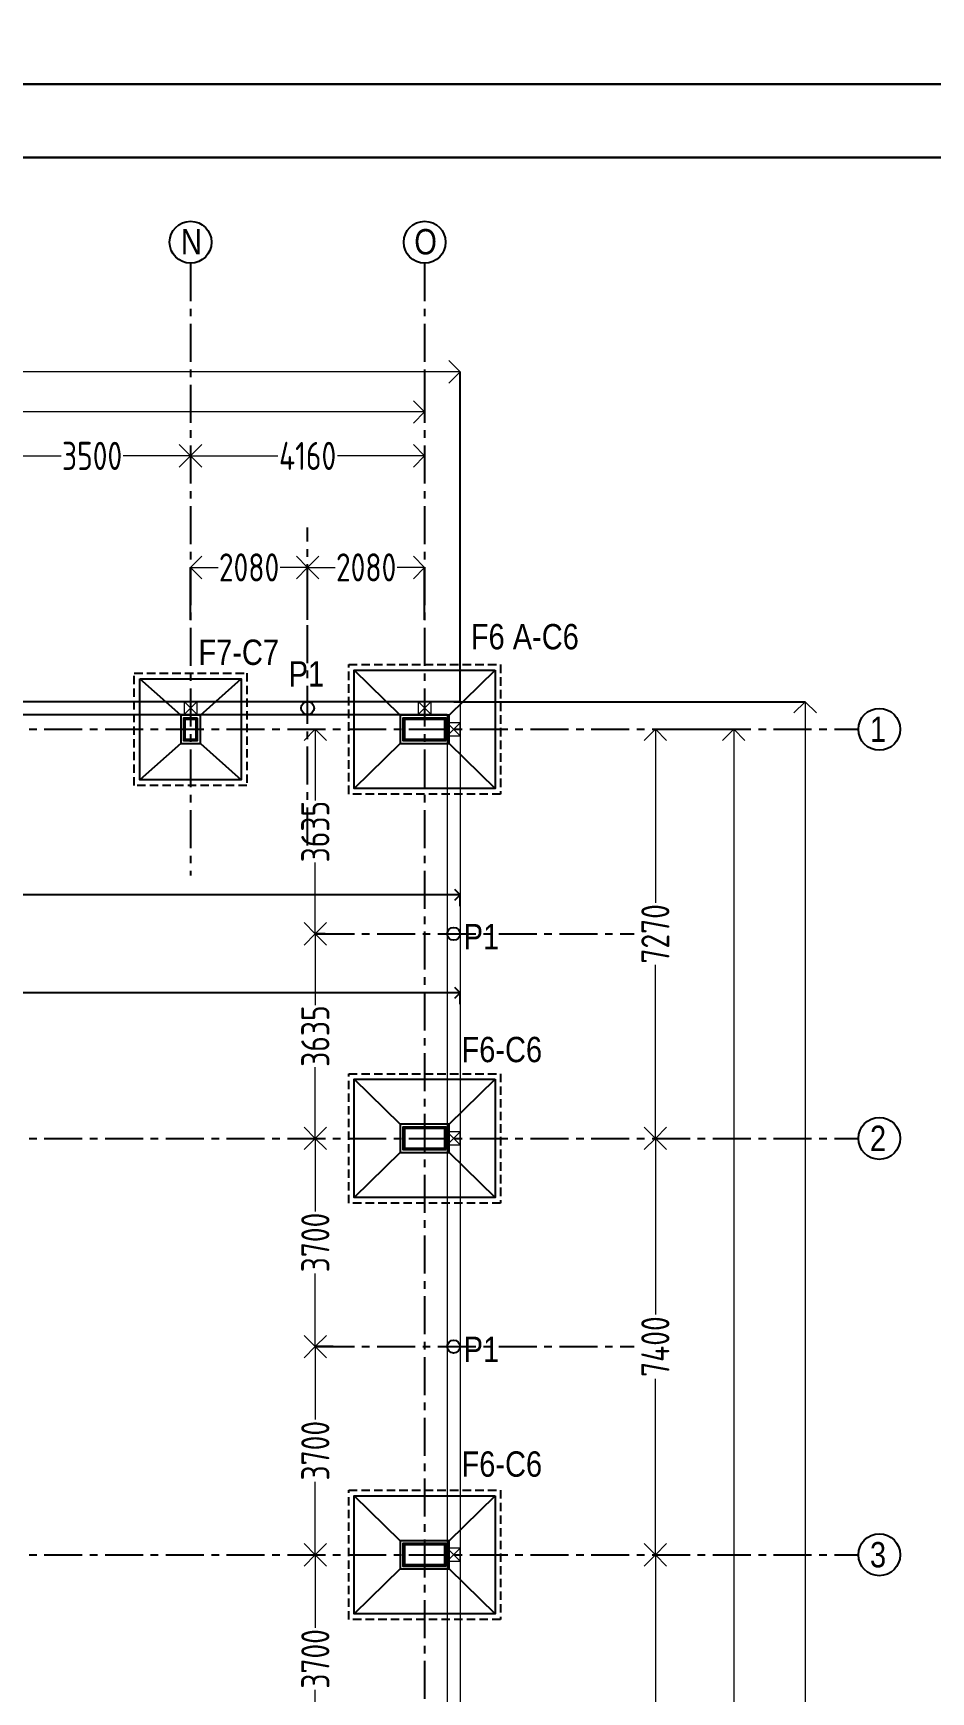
# Model space of a CAD drawing. Header units: inches. Extents: x -605 to 2991212, y -2872845 to 0.
# Drawn here: x 2334389 to 2350339, y -2048382 to -2018906 of the extents above; entities that cross this region are included whole.
import ezdxf
from ezdxf import colors
from ezdxf.entities.mleader import LeaderData, LeaderLine
from ezdxf.math import Vec2, Vec3

# ---------------------------------------------------------------- set-up
doc = ezdxf.new("R2010")
doc.units = ezdxf.units.IN
doc.header["$LTSCALE"] = 600
doc.header["$MEASUREMENT"] = 0
doc.linetypes.add('CENTER', pattern=[2, 1.25, -0.25, 0.25, -0.25])
doc.linetypes.add('DASHED2', pattern=[0.375, 0.25, -0.125])
for name, color, linetype, lineweight in [('PV_MASONRY', 10, 'Continuous', 0), ('PV_TEXT_ROMANS', 7, 'Continuous', 0), ('rDIMension', 1, 'Continuous', 18), ('rRCC 2', 40, 'Continuous', 15), ('rSHEET', 2, 'Continuous', 30)]:
    doc.layers.add(name, color=color, linetype=linetype, lineweight=lineweight)
doc.layers.add('see level', color=2, linetype='Continuous')
doc.layers.add('SnT-CENTER2', color=8, linetype='CENTER')
doc.styles.add('DIM', font='geniso.shx', dxfattribs={"width": 0.85})
doc.styles.add('J.P', font='ARIALN.TTF')
doc.styles.add('TEXT3', font='geniso.shx')
doc.dimstyles.new('ST-100', dxfattribs={"dimscale": 100, "dimtxt": 2.5, "dimasz": 2, "dimexe": 0.18, "dimexo": 0.0625, "dimgap": 0.2, "dimtad": 0, "dimdec": 0, "dimzin": 0, "dimdsep": 46, "dimtxsty": 'DIM', "dimblk": 'OPEN90', "dimcen": 0.09, "dimclrd": 256, "dimclrt": 7, "dimadec": 0, "dimazin": 0, "dimtfac": 1, "dimtdec": 0, "dimtofl": 0, "dimtmove": 0, "dimatfit": 3, "dimldrblk": 'OPEN90', "dimfxl": 1, "dimtolj": 1, "dimtzin": 0, "dimlwd": -1, "dimarcsym": 0})

# ---------------------------------------------------------------- blocks, each defined once
blk = doc.blocks.new('_Open90')
at = {"color": 0, "linetype": 'ByBlock', "lineweight": -2}
for p, q in [((0, 0), (-1, 0)), ((-0.5, 0.5), (0, 0)), ((0, 0), (-0.5, -0.5))]:
    blk.add_line(p, q, dxfattribs=at)
blk = doc.blocks.new('*D588')
at = {"layer": 'Defpoints', "color": 0, "linetype": 'ByBlock'}
for p in [(2333685, -2026418), (2337185, -2026418), (2337185, -2026418)]:
    blk.add_point(p, dxfattribs=at)
at = {"layer": 'rDIMension', "color": 0, "linetype": 'ByBlock', "lineweight": -2}
for p, q in [((2333685, -2026418), (2333685, -2026418)), ((2337185, -2026418), (2337185, -2026418))]:
    blk.add_line(p, q, dxfattribs=at)
at = {"layer": 'rDIMension'}
for p, q in [((2334085, -2026418), (2334883, -2026418)), ((2336785, -2026418), (2335986, -2026418))]:
    blk.add_line(p, q, dxfattribs=at)
at = {"layer": 'rDIMension', "linetype": 'ByBlock', "xscale": 400, "yscale": 400, "zscale": 400, "rotation": 180}
blk.add_blockref('_Open90', (2333685, -2026418), dxfattribs=at)
at = {"layer": 'rDIMension', "linetype": 'ByBlock', "xscale": 400, "yscale": 400, "zscale": 400}
blk.add_blockref('_Open90', (2337185, -2026418), dxfattribs=at)
at = {"layer": 'rDIMension', "color": 7, "linetype": 'ByBlock', "insert": (2335435, -2026418), "char_height": 500, "attachment_point": 5, "style": 'DIM'}
blk.add_mtext('\\A1;3500', dxfattribs=at)
blk = doc.blocks.new('*D589')
at = {"layer": 'Defpoints', "color": 0, "linetype": 'ByBlock'}
for p in [(2337185, -2026418), (2341345, -2026418), (2341345, -2026418)]:
    blk.add_point(p, dxfattribs=at)
at = {"layer": 'rDIMension', "color": 0, "linetype": 'ByBlock', "lineweight": -2}
for p, q in [((2337185, -2026418), (2337185, -2026418)), ((2341345, -2026418), (2341345, -2026418))]:
    blk.add_line(p, q, dxfattribs=at)
at = {"layer": 'rDIMension'}
for p, q in [((2337585, -2026418), (2338735, -2026418)), ((2340945, -2026418), (2339795, -2026418))]:
    blk.add_line(p, q, dxfattribs=at)
at = {"layer": 'rDIMension', "linetype": 'ByBlock', "xscale": 400, "yscale": 400, "zscale": 400, "rotation": 180}
blk.add_blockref('_Open90', (2337185, -2026418), dxfattribs=at)
at = {"layer": 'rDIMension', "linetype": 'ByBlock', "xscale": 400, "yscale": 400, "zscale": 400}
blk.add_blockref('_Open90', (2341345, -2026418), dxfattribs=at)
at = {"layer": 'rDIMension', "color": 7, "linetype": 'ByBlock', "insert": (2339265, -2026418), "char_height": 500, "attachment_point": 5, "style": 'DIM'}
blk.add_mtext('\\A1;4160', dxfattribs=at)
blk = doc.blocks.new('*D590')
at = {"layer": 'Defpoints', "color": 0, "linetype": 'ByBlock'}
for p in [(2345444, -2031277), (2345444, -2038547), (2345444, -2038547)]:
    blk.add_point(p, dxfattribs=at)
at = {"layer": 'rDIMension', "color": 0, "linetype": 'ByBlock', "lineweight": -2}
for p, q in [((2345444, -2031277), (2345444, -2031277)), ((2345444, -2038547), (2345444, -2038547))]:
    blk.add_line(p, q, dxfattribs=at)
at = {"layer": 'rDIMension'}
for p, q in [((2345444, -2031677), (2345444, -2034361)), ((2345444, -2038147), (2345444, -2035463))]:
    blk.add_line(p, q, dxfattribs=at)
at = {"layer": 'rDIMension', "linetype": 'ByBlock', "xscale": 400, "yscale": 400, "zscale": 400}
for p, rotation in [((2345444, -2031277), 90), ((2345444, -2038547), 270)]:
    blk.add_blockref('_Open90', p, dxfattribs=dict(at, rotation=rotation))
at = {"layer": 'rDIMension', "color": 7, "linetype": 'ByBlock', "insert": (2345444, -2034912), "char_height": 500, "attachment_point": 5, "rotation": 90, "style": 'DIM'}
blk.add_mtext('\\A1;7270', dxfattribs=at)
blk = doc.blocks.new('*D591')
at = {"layer": 'Defpoints', "color": 0, "linetype": 'ByBlock'}
for p in [(2345444, -2038547), (2345444, -2045947), (2345444, -2045947)]:
    blk.add_point(p, dxfattribs=at)
at = {"layer": 'rDIMension', "color": 0, "linetype": 'ByBlock', "lineweight": -2}
for p, q in [((2345444, -2038547), (2345444, -2038547)), ((2345444, -2045947), (2345444, -2045947))]:
    blk.add_line(p, q, dxfattribs=at)
at = {"layer": 'rDIMension'}
for p, q in [((2345444, -2038947), (2345444, -2041674)), ((2345444, -2045547), (2345444, -2042820))]:
    blk.add_line(p, q, dxfattribs=at)
at = {"layer": 'rDIMension', "linetype": 'ByBlock', "xscale": 400, "yscale": 400, "zscale": 400}
for p, rotation in [((2345444, -2038547), 90), ((2345444, -2045947), 270)]:
    blk.add_blockref('_Open90', p, dxfattribs=dict(at, rotation=rotation))
at = {"layer": 'rDIMension', "color": 7, "linetype": 'ByBlock', "insert": (2345444, -2042247), "char_height": 500, "attachment_point": 5, "rotation": 90, "style": 'DIM'}
blk.add_mtext('\\A1;7400', dxfattribs=at)
blk = doc.blocks.new('*D592')
at = {"layer": 'Defpoints', "color": 0, "linetype": 'ByBlock'}
for p in [(2345444, -2045947), (2345444, -2053347), (2345444, -2053347)]:
    blk.add_point(p, dxfattribs=at)
at = {"layer": 'rDIMension', "color": 0, "linetype": 'ByBlock', "lineweight": -2}
for p, q in [((2345444, -2045947), (2345444, -2045947)), ((2345444, -2053347), (2345444, -2053347))]:
    blk.add_line(p, q, dxfattribs=at)
at = {"layer": 'rDIMension'}
for p, q in [((2345444, -2046347), (2345444, -2049074)), ((2345444, -2052947), (2345444, -2050220))]:
    blk.add_line(p, q, dxfattribs=at)
at = {"layer": 'rDIMension', "linetype": 'ByBlock', "xscale": 400, "yscale": 400, "zscale": 400}
for p, rotation in [((2345444, -2045947), 90), ((2345444, -2053347), 270)]:
    blk.add_blockref('_Open90', p, dxfattribs=dict(at, rotation=rotation))
at = {"layer": 'rDIMension', "color": 7, "linetype": 'ByBlock', "insert": (2345444, -2049647), "char_height": 500, "attachment_point": 5, "rotation": 90, "style": 'DIM'}
blk.add_mtext('\\A1;7400', dxfattribs=at)
blk = doc.blocks.new('*D628')
at = {"layer": 'Defpoints', "color": 0, "linetype": 'ByBlock'}
for p in [(2339402, -2045947), (2339402, -2045947), (2339922, -2049647)]:
    blk.add_point(p, dxfattribs=at)
at = {"layer": 'rDIMension', "color": 0, "linetype": 'ByBlock', "lineweight": -2}
for p, q in [((2339402, -2045947), (2339402, -2045947)), ((2339922, -2049647), (2339402, -2049647))]:
    blk.add_line(p, q, dxfattribs=at)
at = {"layer": 'rDIMension'}
for p, q in [((2339402, -2046347), (2339402, -2047245)), ((2339402, -2049247), (2339402, -2048348))]:
    blk.add_line(p, q, dxfattribs=at)
at = {"layer": 'rDIMension', "linetype": 'ByBlock', "xscale": 400, "yscale": 400, "zscale": 400}
for p, rotation in [((2339402, -2045947), 90), ((2339402, -2049647), 270)]:
    blk.add_blockref('_Open90', p, dxfattribs=dict(at, rotation=rotation))
at = {"layer": 'rDIMension', "color": 7, "linetype": 'ByBlock', "insert": (2339402, -2047797), "char_height": 500, "attachment_point": 5, "rotation": 90, "style": 'DIM'}
blk.add_mtext('\\A1;3700', dxfattribs=at)
blk = doc.blocks.new('*D629')
at = {"layer": 'Defpoints', "color": 0, "linetype": 'ByBlock'}
for p in [(2339402, -2042247), (2339721, -2042247), (2339402, -2045947)]:
    blk.add_point(p, dxfattribs=at)
at = {"layer": 'rDIMension', "color": 0, "linetype": 'ByBlock', "lineweight": -2}
for p, q in [((2339721, -2042247), (2339402, -2042247)), ((2339402, -2045947), (2339402, -2045947))]:
    blk.add_line(p, q, dxfattribs=at)
at = {"layer": 'rDIMension'}
for p, q in [((2339402, -2042647), (2339402, -2043545)), ((2339402, -2045547), (2339402, -2044648))]:
    blk.add_line(p, q, dxfattribs=at)
at = {"layer": 'rDIMension', "linetype": 'ByBlock', "xscale": 400, "yscale": 400, "zscale": 400}
for p, rotation in [((2339402, -2042247), 90), ((2339402, -2045947), 270)]:
    blk.add_blockref('_Open90', p, dxfattribs=dict(at, rotation=rotation))
at = {"layer": 'rDIMension', "color": 7, "linetype": 'ByBlock', "insert": (2339402, -2044097), "char_height": 500, "attachment_point": 5, "rotation": 90, "style": 'DIM'}
blk.add_mtext('\\A1;3700', dxfattribs=at)
blk = doc.blocks.new('*D630')
at = {"layer": 'Defpoints', "color": 0, "linetype": 'ByBlock'}
for p in [(2339402, -2038547), (2339402, -2038547), (2339721, -2042247)]:
    blk.add_point(p, dxfattribs=at)
at = {"layer": 'rDIMension', "color": 0, "linetype": 'ByBlock', "lineweight": -2}
for p, q in [((2339402, -2038547), (2339402, -2038547)), ((2339721, -2042247), (2339402, -2042247))]:
    blk.add_line(p, q, dxfattribs=at)
at = {"layer": 'rDIMension'}
for p, q in [((2339402, -2038947), (2339402, -2039845)), ((2339402, -2041847), (2339402, -2040948))]:
    blk.add_line(p, q, dxfattribs=at)
at = {"layer": 'rDIMension', "linetype": 'ByBlock', "xscale": 400, "yscale": 400, "zscale": 400}
for p, rotation in [((2339402, -2038547), 90), ((2339402, -2042247), 270)]:
    blk.add_blockref('_Open90', p, dxfattribs=dict(at, rotation=rotation))
at = {"layer": 'rDIMension', "color": 7, "linetype": 'ByBlock', "insert": (2339402, -2040397), "char_height": 500, "attachment_point": 5, "rotation": 90, "style": 'DIM'}
blk.add_mtext('\\A1;3700', dxfattribs=at)
blk = doc.blocks.new('*D631')
at = {"layer": 'Defpoints', "color": 0, "linetype": 'ByBlock'}
for p in [(2339402, -2034912), (2339577, -2034912), (2339402, -2038547)]:
    blk.add_point(p, dxfattribs=at)
at = {"layer": 'rDIMension', "color": 0, "linetype": 'ByBlock', "lineweight": -2}
for p, q in [((2339577, -2034912), (2339402, -2034912)), ((2339402, -2038547), (2339402, -2038547))]:
    blk.add_line(p, q, dxfattribs=at)
at = {"layer": 'rDIMension'}
for p, q in [((2339402, -2035312), (2339402, -2036178)), ((2339402, -2038147), (2339402, -2037281))]:
    blk.add_line(p, q, dxfattribs=at)
at = {"layer": 'rDIMension', "linetype": 'ByBlock', "xscale": 400, "yscale": 400, "zscale": 400}
for p, rotation in [((2339402, -2034912), 90), ((2339402, -2038547), 270)]:
    blk.add_blockref('_Open90', p, dxfattribs=dict(at, rotation=rotation))
at = {"layer": 'rDIMension', "color": 7, "linetype": 'ByBlock', "insert": (2339402, -2036729), "char_height": 500, "attachment_point": 5, "rotation": 90, "style": 'DIM'}
blk.add_mtext('\\A1;3635', dxfattribs=at)
blk = doc.blocks.new('*D632')
at = {"layer": 'Defpoints', "color": 0, "linetype": 'ByBlock'}
for p in [(2339402, -2031277), (2339402, -2031277), (2339577, -2034912)]:
    blk.add_point(p, dxfattribs=at)
at = {"layer": 'rDIMension', "color": 0, "linetype": 'ByBlock', "lineweight": -2}
for p, q in [((2339402, -2031277), (2339402, -2031277)), ((2339577, -2034912), (2339402, -2034912))]:
    blk.add_line(p, q, dxfattribs=at)
at = {"layer": 'rDIMension'}
for p, q in [((2339402, -2031677), (2339402, -2032543)), ((2339402, -2034512), (2339402, -2033646))]:
    blk.add_line(p, q, dxfattribs=at)
at = {"layer": 'rDIMension', "linetype": 'ByBlock', "xscale": 400, "yscale": 400, "zscale": 400}
for p, rotation in [((2339402, -2031277), 90), ((2339402, -2034912), 270)]:
    blk.add_blockref('_Open90', p, dxfattribs=dict(at, rotation=rotation))
at = {"layer": 'rDIMension', "color": 7, "linetype": 'ByBlock', "insert": (2339402, -2033095), "char_height": 500, "attachment_point": 5, "rotation": 90, "style": 'DIM'}
blk.add_mtext('\\A1;3635', dxfattribs=at)
blk = doc.blocks.new('*D633')
at = {"layer": 'Defpoints', "color": 0, "linetype": 'ByBlock'}
for p in [(2341345, -2024929), (2279550, -2025722), (2341345, -2025637)]:
    blk.add_point(p, dxfattribs=at)
at = {"layer": 'rDIMension', "color": 0, "linetype": 'ByBlock', "lineweight": -2}
for p, q in [((2341345, -2024929), (2341345, -2025637)), ((2279550, -2025722), (2279550, -2025637))]:
    blk.add_line(p, q, dxfattribs=at)
at = {"layer": 'rDIMension'}
for p, q in [((2279950, -2025637), (2309343, -2025637)), ((2340945, -2025637), (2311552, -2025637))]:
    blk.add_line(p, q, dxfattribs=at)
at = {"layer": 'rDIMension', "linetype": 'ByBlock', "xscale": 400, "yscale": 400, "zscale": 400, "rotation": 180}
blk.add_blockref('_Open90', (2279550, -2025637), dxfattribs=at)
at = {"layer": 'rDIMension', "linetype": 'ByBlock', "xscale": 400, "yscale": 400, "zscale": 400}
blk.add_blockref('_Open90', (2341345, -2025637), dxfattribs=at)
at = {"layer": 'rDIMension', "color": 7, "linetype": 'ByBlock', "insert": (2310447, -2025637), "char_height": 500, "attachment_point": 5, "style": 'DIM'}
blk.add_mtext('\\A1;61795C/C', dxfattribs=at)
blk = doc.blocks.new('*D634')
at = {"layer": 'Defpoints', "color": 0, "linetype": 'ByBlock'}
for p in [(2341975, -2024923), (2279443, -2030785), (2341975, -2030785)]:
    blk.add_point(p, dxfattribs=at)
at = {"layer": 'rDIMension', "color": 0, "linetype": 'ByBlock', "lineweight": -2}
for p, q in [((2279443, -2030785), (2279443, -2024923)), ((2341975, -2030785), (2341975, -2024923))]:
    blk.add_line(p, q, dxfattribs=at)
at = {"layer": 'rDIMension'}
for p, q in [((2279843, -2024923), (2309520, -2024923)), ((2341575, -2024923), (2311898, -2024923))]:
    blk.add_line(p, q, dxfattribs=at)
at = {"layer": 'rDIMension', "linetype": 'ByBlock', "xscale": 400, "yscale": 400, "zscale": 400, "rotation": 180}
blk.add_blockref('_Open90', (2279443, -2024923), dxfattribs=at)
at = {"layer": 'rDIMension', "linetype": 'ByBlock', "xscale": 400, "yscale": 400, "zscale": 400}
blk.add_blockref('_Open90', (2341975, -2024923), dxfattribs=at)
at = {"layer": 'rDIMension', "color": 7, "linetype": 'ByBlock', "insert": (2310709, -2024923), "char_height": 500, "attachment_point": 5, "style": 'DIM'}
blk.add_mtext('\\A1;62532O/O', dxfattribs=at)
blk = doc.blocks.new('*D656')
at = {"layer": 'Defpoints', "color": 0, "linetype": 'ByBlock'}
for p in [(2339265, -2028400), (2337185, -2029334), (2339265, -2029334)]:
    blk.add_point(p, dxfattribs=at)
at = {"layer": 'rDIMension', "color": 0, "linetype": 'ByBlock', "lineweight": -2}
for p, q in [((2337185, -2029334), (2337185, -2028400)), ((2339265, -2029334), (2339265, -2028400))]:
    blk.add_line(p, q, dxfattribs=at)
at = {"layer": 'rDIMension'}
for p, q in [((2337585, -2028400), (2337673, -2028400)), ((2338865, -2028400), (2338776, -2028400))]:
    blk.add_line(p, q, dxfattribs=at)
at = {"layer": 'rDIMension', "linetype": 'ByBlock', "xscale": 400, "yscale": 400, "zscale": 400, "rotation": 180}
blk.add_blockref('_Open90', (2337185, -2028400), dxfattribs=at)
at = {"layer": 'rDIMension', "linetype": 'ByBlock', "xscale": 400, "yscale": 400, "zscale": 400}
blk.add_blockref('_Open90', (2339265, -2028400), dxfattribs=at)
at = {"layer": 'rDIMension', "color": 7, "linetype": 'ByBlock', "insert": (2338225, -2028400), "char_height": 500, "attachment_point": 5, "style": 'DIM'}
blk.add_mtext('\\A1;2080', dxfattribs=at)
blk = doc.blocks.new('*D657')
at = {"layer": 'Defpoints', "color": 0, "linetype": 'ByBlock'}
for p in [(2341345, -2028400), (2339265, -2029334), (2341345, -2029334)]:
    blk.add_point(p, dxfattribs=at)
at = {"layer": 'rDIMension', "color": 0, "linetype": 'ByBlock', "lineweight": -2}
for p, q in [((2339265, -2029334), (2339265, -2028400)), ((2341345, -2029334), (2341345, -2028400))]:
    blk.add_line(p, q, dxfattribs=at)
at = {"layer": 'rDIMension'}
for p, q in [((2339665, -2028400), (2339753, -2028400)), ((2340945, -2028400), (2340856, -2028400))]:
    blk.add_line(p, q, dxfattribs=at)
at = {"layer": 'rDIMension', "linetype": 'ByBlock', "xscale": 400, "yscale": 400, "zscale": 400, "rotation": 180}
blk.add_blockref('_Open90', (2339265, -2028400), dxfattribs=at)
at = {"layer": 'rDIMension', "linetype": 'ByBlock', "xscale": 400, "yscale": 400, "zscale": 400}
blk.add_blockref('_Open90', (2341345, -2028400), dxfattribs=at)
at = {"layer": 'rDIMension', "color": 7, "linetype": 'ByBlock', "insert": (2340305, -2028400), "char_height": 500, "attachment_point": 5, "style": 'DIM'}
blk.add_mtext('\\A1;2080', dxfattribs=at)
blk = doc.blocks.new('*D663')
at = {"layer": 'Defpoints', "color": 0, "linetype": 'ByBlock'}
for p in [(2345746, -2031277), (2345746, -2112417), (2346836, -2112417)]:
    blk.add_point(p, dxfattribs=at)
at = {"layer": 'rDIMension', "color": 0, "linetype": 'ByBlock', "lineweight": -2}
for p, q in [((2345746, -2031277), (2346836, -2031277)), ((2345746, -2112417), (2346836, -2112417))]:
    blk.add_line(p, q, dxfattribs=at)
at = {"layer": 'rDIMension'}
for p, q in [((2346836, -2031677), (2346836, -2070680)), ((2346836, -2112017), (2346836, -2073015))]:
    blk.add_line(p, q, dxfattribs=at)
at = {"layer": 'rDIMension', "linetype": 'ByBlock', "xscale": 400, "yscale": 400, "zscale": 400}
for p, rotation in [((2346836, -2031277), 90), ((2346836, -2112417), 270)]:
    blk.add_blockref('_Open90', p, dxfattribs=dict(at, rotation=rotation))
at = {"layer": 'rDIMension', "color": 7, "linetype": 'ByBlock', "insert": (2346836, -2071847), "char_height": 500, "attachment_point": 5, "rotation": 90, "style": 'DIM'}
blk.add_mtext('\\A1;81140 C/C', dxfattribs=at)
blk = doc.blocks.new('*D664')
at = {"layer": 'Defpoints', "color": 0, "linetype": 'ByBlock'}
for p in [(2341864, -2030787), (2348105, -2030787), (2341975, -2112907)]:
    blk.add_point(p, dxfattribs=at)
at = {"layer": 'rDIMension', "color": 0, "linetype": 'ByBlock', "lineweight": -2}
for p, q in [((2341864, -2030787), (2348105, -2030787)), ((2341975, -2112907), (2348105, -2112907))]:
    blk.add_line(p, q, dxfattribs=at)
at = {"layer": 'rDIMension'}
for p, q in [((2348105, -2031187), (2348105, -2070616)), ((2348105, -2112507), (2348105, -2073078))]:
    blk.add_line(p, q, dxfattribs=at)
at = {"layer": 'rDIMension', "linetype": 'ByBlock', "xscale": 400, "yscale": 400, "zscale": 400}
for p, rotation in [((2348105, -2030787), 90), ((2348105, -2112907), 270)]:
    blk.add_blockref('_Open90', p, dxfattribs=dict(at, rotation=rotation))
at = {"layer": 'rDIMension', "color": 7, "linetype": 'ByBlock', "insert": (2348105, -2071847), "char_height": 500, "attachment_point": 5, "rotation": 90, "style": 'DIM'}
blk.add_mtext('\\A1;82120 O/O', dxfattribs=at)
blk = doc.blocks.new('*D665')
at = {"color": 0, "linetype": 'ByBlock', "lineweight": -2}
for p, q in [((2286205, -2034417), (2286205, -2034217)), ((2341975, -2034417), (2341975, -2034217))]:
    blk.add_line(p, q, dxfattribs=at)
at = {"linetype": 'ByBlock'}
for p, q in [((2286405, -2034217), (2313526, -2034217)), ((2341775, -2034217), (2314654, -2034217))]:
    blk.add_line(p, q, dxfattribs=at)
at = {"layer": 'Defpoints', "color": 0, "linetype": 'ByBlock'}
for p in [(2341975, -2034217), (2286205, -2034666), (2341975, -2034666)]:
    blk.add_point(p, dxfattribs=at)
at = {"linetype": 'ByBlock', "xscale": 200, "yscale": 200, "zscale": 200, "rotation": 180}
blk.add_blockref('_Open90', (2286205, -2034217), dxfattribs=at)
at = {"linetype": 'ByBlock', "xscale": 200, "yscale": 200, "zscale": 200}
blk.add_blockref('_Open90', (2341975, -2034217), dxfattribs=at)
at = {"color": 7, "linetype": 'ByBlock', "insert": (2314090, -2034217), "char_height": 400, "attachment_point": 5, "style": 'DIM'}
blk.add_mtext('\\A1;55770', dxfattribs=at)
blk = doc.blocks.new('*D666')
at = {"color": 0, "linetype": 'ByBlock', "lineweight": -2}
for p, q in [((2286885, -2036162), (2286885, -2035962)), ((2341975, -2036162), (2341975, -2035962))]:
    blk.add_line(p, q, dxfattribs=at)
at = {"linetype": 'ByBlock'}
for p, q in [((2287085, -2035962), (2313865, -2035962)), ((2341775, -2035962), (2314995, -2035962))]:
    blk.add_line(p, q, dxfattribs=at)
at = {"layer": 'Defpoints', "color": 0, "linetype": 'ByBlock'}
for p in [(2341975, -2035962), (2286885, -2036410), (2341975, -2036410)]:
    blk.add_point(p, dxfattribs=at)
at = {"linetype": 'ByBlock', "xscale": 200, "yscale": 200, "zscale": 200, "rotation": 180}
blk.add_blockref('_Open90', (2286885, -2035962), dxfattribs=at)
at = {"linetype": 'ByBlock', "xscale": 200, "yscale": 200, "zscale": 200}
blk.add_blockref('_Open90', (2341975, -2035962), dxfattribs=at)
at = {"color": 7, "linetype": 'ByBlock', "insert": (2314430, -2035962), "char_height": 400, "attachment_point": 5, "style": 'DIM'}
blk.add_mtext('\\A1;55090', dxfattribs=at)
blk = doc.blocks.new('_DotBlank')
at = {"color": 0, "linetype": 'ByBlock', "lineweight": -2}
blk.add_line((-0.5, 0), (-1, 0), dxfattribs=at)
blk.add_circle((0, 0), 0.5, dxfattribs=at)

msp = doc.modelspace()

# ---------------------------------------------------------------- linework, layer by layer
at = {"color": 7, "linetype": 'DASHED2'}
for points in [[(2336184.8, -2030277.3), (2338184.8, -2030277.3), (2338184.8, -2032277.3), (2336184.8, -2032277.3)], [(2342694.8, -2030127.3), (2342694.8, -2032427.3), (2339994.8, -2032427.3), (2339994.8, -2030127.3)], [(2342694.8, -2037396.9), (2342694.8, -2039696.9), (2339994.8, -2039696.9), (2339994.8, -2037396.9)], [(2342694.8, -2044796.9), (2342694.8, -2047096.9), (2339994.8, -2047096.9), (2339994.8, -2044796.9)]]:
    msp.add_lwpolyline(points, close=True, dxfattribs=at)
at = {"color": 1, "linetype": 'ByBlock'}
for points in [[(2342594.8, -2030227.3), (2342594.8, -2032327.3), (2340094.8, -2032327.3), (2340094.8, -2030227.3)], [(2336284.8, -2030377.3), (2338084.8, -2030377.3), (2338084.8, -2032177.3), (2336284.8, -2032177.3)], [(2337359.8, -2031027.3), (2337009.8, -2031027.3), (2337009.8, -2031527.3), (2337359.8, -2031527.3)], [(2341779.8, -2031527.3), (2341779.8, -2031027.3), (2340909.8, -2031027.3), (2340909.8, -2031527.3)], [(2342594.8, -2037496.9), (2342594.8, -2039596.9), (2340094.8, -2039596.9), (2340094.8, -2037496.9)], [(2341779.8, -2038796.9), (2341779.8, -2038296.9), (2340909.8, -2038296.9), (2340909.8, -2038796.9)], [(2342594.8, -2044896.9), (2342594.8, -2046996.9), (2340094.8, -2046996.9), (2340094.8, -2044896.9)], [(2341779.8, -2046196.9), (2341779.8, -2045696.9), (2340909.8, -2045696.9), (2340909.8, -2046196.9)]]:
    msp.add_lwpolyline(points, close=True, dxfattribs=at)
for points in [[(2340909.8, -2031027.3), (2340094.8, -2030227.3)], [(2341779.8, -2031027.3), (2342594.8, -2030227.3)], [(2337009.8, -2031027.3), (2336284.8, -2030377.3)], [(2337359.8, -2031027.3), (2338084.8, -2030377.3)], [(2337009.8, -2031527.3), (2336284.8, -2032177.3)], [(2337359.8, -2031527.3), (2338084.8, -2032177.3)], [(2340909.8, -2031527.3), (2340094.8, -2032327.3)], [(2341779.8, -2031527.3), (2342594.8, -2032327.3)], [(2340909.8, -2038296.9), (2340094.8, -2037496.9)], [(2341779.8, -2038296.9), (2342594.8, -2037496.9)], [(2340909.8, -2038796.9), (2340094.8, -2039596.9)], [(2341779.8, -2038796.9), (2342594.8, -2039596.9)], [(2340909.8, -2045696.9), (2340094.8, -2044896.9)], [(2341779.8, -2045696.9), (2342594.8, -2044896.9)], [(2340909.8, -2046196.9), (2340094.8, -2046996.9)], [(2341779.8, -2046196.9), (2342594.8, -2046996.9)]]:
    msp.add_lwpolyline(points, dxfattribs=at)
at = {"color": 3, "linetype": 'ByBlock'}
for points in [[(2337309.8, -2031077.3), (2337059.8, -2031077.3), (2337059.8, -2031477.3), (2337309.8, -2031477.3)], [(2341729.8, -2031477.3), (2341729.8, -2031077.3), (2340959.8, -2031077.3), (2340959.8, -2031477.3)], [(2341729.8, -2038746.9), (2341729.8, -2038346.9), (2340959.8, -2038346.9), (2340959.8, -2038746.9)], [(2341729.8, -2046146.9), (2341729.8, -2045746.9), (2340959.8, -2045746.9), (2340959.8, -2046146.9)]]:
    msp.add_lwpolyline(points, close=True, dxfattribs=at)
at = {"color": 2, "linetype": 'ByBlock'}
for points in [[(2337284.8, -2031102.3), (2337084.8, -2031102.3), (2337084.8, -2031452.3), (2337284.8, -2031452.3)], [(2341704.8, -2031452.3), (2341704.8, -2031102.3), (2340984.8, -2031102.3), (2340984.8, -2031452.3)], [(2341704.8, -2038721.9), (2341704.8, -2038371.9), (2340984.8, -2038371.9), (2340984.8, -2038721.9)], [(2341704.8, -2046121.9), (2341704.8, -2045771.9), (2340984.8, -2045771.9), (2340984.8, -2046121.9)]]:
    msp.add_lwpolyline(points, close=True, dxfattribs=at)
at = {"color": 1, "linetype": 'ByBlock'}
for centre in [(2337184.8, -2022620.8), (2341344.8, -2022620.8), (2349423.5, -2031277.3), (2349423.5, -2038546.9), (2349423.5, -2045946.9)]:
    msp.add_circle(centre, 372.1, dxfattribs=at)
at = {"color": 8, "linetype": 'ByBlock'}
for centre in [(2339264.8, -2030899.8), (2339264.8, -2030899.8), (2341859.8, -2034912.1), (2341859.8, -2034912.1), (2341859.8, -2042246.9), (2341859.8, -2042246.9)]:
    msp.add_circle(centre, 115, dxfattribs=at)
at = {"layer": 'PV_MASONRY', "color": 8}
for points in [[(2341974.8, -2030784.8), (2341974.8, -2098043.3)], [(2341744.8, -2031014.8), (2341744.8, -2098043.3)]]:
    msp.add_lwpolyline(points, dxfattribs=at)
at = {"layer": 'rRCC 2', "color": 6}
for p, q in [((2337299.8, -2030784.8), (2337069.8, -2031014.8)), ((2337299.8, -2031014.8), (2337069.8, -2030784.8)), ((2341459.8, -2030784.8), (2341229.8, -2031014.8)), ((2341459.8, -2031014.8), (2341229.8, -2030784.8)), ((2341974.8, -2031162.3), (2341744.8, -2031392.3)), ((2341974.8, -2031392.3), (2341744.8, -2031162.3)), ((2341974.8, -2038431.9), (2341744.8, -2038661.9)), ((2341974.8, -2038661.9), (2341744.8, -2038431.9)), ((2341974.8, -2045831.9), (2341744.8, -2046061.9)), ((2341974.8, -2046061.9), (2341744.8, -2045831.9))]:
    msp.add_line(p, q, dxfattribs=at)
for points in [[(2337299.8, -2030784.8), (2337069.8, -2030784.8), (2337069.8, -2031014.8), (2337299.8, -2031014.8)], [(2341459.8, -2030784.8), (2341229.8, -2030784.8), (2341229.8, -2031014.8), (2341459.8, -2031014.8)], [(2341974.8, -2031162.3), (2341744.8, -2031162.3), (2341744.8, -2031392.3), (2341974.8, -2031392.3)], [(2341974.8, -2038431.9), (2341744.8, -2038431.9), (2341744.8, -2038661.9), (2341974.8, -2038661.9)], [(2341974.8, -2045831.9), (2341744.8, -2045831.9), (2341744.8, -2046061.9), (2341974.8, -2046061.9)]]:
    msp.add_lwpolyline(points, close=True, dxfattribs=at)
at = {"layer": 'rSHEET'}
msp.add_lwpolyline([(2369672.5, -2156403), (2369672.5, -2019812.7), (2273093.3, -2019812.7), (2273093.3, -2156403)], close=True, dxfattribs=at)
msp.add_lwpolyline([(2368374, -2154126.5), (2368374, -2022089.2, 0.4142136), (2367398.4, -2021113.5), (2275367.4, -2021113.5, 0.4142136), (2274391.8, -2022089.2), (2274391.8, -2154126.5, 0.4142136), (2275367.4, -2155102.2), (2367398.4, -2155102.2, 0.4142136)], format="xyb", close=True, dxfattribs=at)
at = {"layer": 'see level', "color": 8, "linetype": 'ByBlock'}
msp.add_line((2279664.8, -2031014.8), (2341744.8, -2031014.8), dxfattribs=at)
msp.add_lwpolyline([(2293999.8, -2030784.8), (2341974.8, -2030784.8)], dxfattribs=at)
at = {"layer": 'SnT-CENTER2', "color": 6, "ltscale": 0.9}
for p, q in [((2337184.8, -2022992.9), (2337184.8, -2033873.5)), ((2341344.8, -2022992.9), (2341344.8, -2119381)), ((2282746, -2031277.3), (2349051.4, -2031277.3)), ((2282746, -2038546.9), (2349051.4, -2038546.9)), ((2282746, -2045946.9), (2349051.4, -2045946.9))]:
    msp.add_line(p, q, dxfattribs=at)
at = {"layer": 'SnT-CENTER2', "color": 8, "ltscale": 0.9}
for points in [[(2339264.8, -2033339.3), (2339264.8, -2027691.4)], [(2339420.3, -2034912.1), (2345068.1, -2034912.1)], [(2339420.3, -2042246.9), (2345068.1, -2042246.9)]]:
    msp.add_lwpolyline(points, dxfattribs=at)

# ---------------------------------------------------------------- texts
at = {"layer": 'PV_TEXT_ROMANS', "char_height": 450, "style": 'J.P'}
for s, insert, width, attachment_point in [('\\pxqc;N', (2336735.7, -2022386.8), 931.892, 1), ('\\pxqc;O', (2340895.7, -2022386.8), 931.892, 1), ('\\pxqc;F6 A-C6', (2341618.8, -2029405.7), 3012.269, 1), ('\\pxqc;F7-C7', (2337574.8, -2029683.1), 931.892, 1), ('\\pxqc;P1', (2340311.6, -2030066.8), 2135.966, 3), ('\\pxqc;1', (2348935.1, -2031050.4), 931.892, 1), ('\\pxqc;P1', (2343421.8, -2034736), 2135.966, 3), ('\\pxqc;F6-C6', (2341822.7, -2036742.5), 1786.252, 1), ('\\pxqc;2', (2348935.1, -2038319.9), 931.892, 1), ('\\pxqc;P1', (2343421.8, -2042070.8), 2135.966, 3), ('\\pxqc;F6-C6', (2341822.7, -2044108.9), 1786.252, 1), ('\\pxqc;3', (2348935.1, -2045719.9), 931.892, 1)]:
    msp.add_mtext(s, dxfattribs=dict(at, insert=insert, width=width, attachment_point=attachment_point))

# ---------------------------------------------------------------- dimensions: what is measured, and where the dimension line sits
at = {"color": 4, "linetype": 'ByBlock'}
for base, p1, p2, picture, middle in [((2341974.8, -2034216.9), (2286204.8, -2034665.8), (2341974.8, -2034665.8), '*D665', (2314089.8, -2034216.9)), ((2341974.8, -2035961.7), (2286884.8, -2036409.8), (2341974.8, -2036409.8), '*D666', (2314429.8, -2035961.7))]:
    dim = msp.add_linear_dim(base=base, p1=p1, p2=p2, dimstyle='ST-100', override={"dimtxt": 4, "dimexe": 0, "dimexo": 0, "dimfxl": 2, "dimfxlon": 1, "dimtfillclr": 256, "dimarcsym": 1}, dxfattribs=at)
    dim.commit()
    dim.dimension.update_dxf_attribs({"geometry": picture, "text_midpoint": middle})
at = {"layer": 'rDIMension', "color": 1, "linetype": 'ByBlock'}
for base, p1, p2, text, picture, middle in [((2341974.8, -2024922.9), (2279442.7, -2030784.8), (2341974.8, -2030784.8), '<>O/O', '*D634', (2310708.8, -2024922.9)), ((2341344.8, -2025636.8), (2279549.8, -2025721.6), (2341344.8, -2024929.2), '<>C/C', '*D633', (2310447.3, -2025636.8))]:
    dim = msp.add_linear_dim(base=base, p1=p1, p2=p2, text=text, dimstyle='ST-100', override={"dimtxt": 5, "dimasz": 4, "dimexe": 0, "dimexo": 0, "dimtmove": 1, "dimfxl": 1.25, "dimtfillclr": 256, "dimarcsym": 2}, dxfattribs=at)
    dim.commit()
    dim.dimension.update_dxf_attribs({"geometry": picture, "text_midpoint": middle})
for base, p1, p2, override, picture, middle in [((2337184.8, -2026418.2), (2333684.8, -2026418.2), (2337184.8, -2026418.2), {"dimtxt": 5, "dimasz": 4, "dimexe": 0, "dimexo": 0, "dimtmove": 1, "dimfxl": 1.25, "dimtfillclr": 256, "dimarcsym": 2}, '*D588', (2335434.8, -2026418.2)), ((2341344.8, -2026418.2), (2337184.8, -2026418.2), (2341344.8, -2026418.2), {"dimtxt": 5, "dimasz": 4, "dimexe": 0, "dimexo": 0, "dimtmove": 1, "dimfxl": 1.25, "dimtfillclr": 256, "dimarcsym": 2}, '*D589', (2339264.8, -2026418.2)), ((2339264.8, -2028399.6), (2337184.8, -2029334), (2339264.8, -2029334), {"dimtxt": 5, "dimasz": 4, "dimexe": 0, "dimexo": 0, "dimblk": 'Open90', "dimtmove": 1, "dimfxl": 1.25, "dimtfillclr": 256, "dimarcsym": 2}, '*D656', (2338224.8, -2028399.6)), ((2341344.8, -2028399.6), (2339264.8, -2029334), (2341344.8, -2029334), {"dimtxt": 5, "dimasz": 4, "dimexe": 0, "dimexo": 0, "dimblk": 'Open90', "dimtmove": 1, "dimfxl": 1.25, "dimtfillclr": 256, "dimarcsym": 2}, '*D657', (2340304.8, -2028399.6))]:
    dim = msp.add_linear_dim(base=base, p1=p1, p2=p2, dimstyle='ST-100', override=override, dxfattribs=at)
    dim.commit()
    dim.dimension.update_dxf_attribs({"geometry": picture, "text_midpoint": middle})
for base, p1, p2, text, picture, middle in [((2348105.426, -2030786.7853), (2341974.7995, -2112907.2728), (2341863.7464, -2030786.7853), '<> O/O', '*D664', (2348105.426, -2071847.0291)), ((2346835.5454, -2112417.2728), (2345745.9831, -2031276.7853), (2345745.9831, -2112417.2728), '<> C/C', '*D663', (2346835.5454, -2071847.0291))]:
    dim = msp.add_linear_dim(base=base, p1=p1, p2=p2, angle=90, text=text, dimstyle='ST-100', override={"dimtxt": 5, "dimasz": 4, "dimexe": 0, "dimexo": 0, "dimblk": 'Open90', "dimtmove": 1, "dimfxl": 1.25, "dimtfillclr": 256, "dimarcsym": 2}, dxfattribs=at)
    dim.commit()
    dim.dimension.update_dxf_attribs({"geometry": picture, "text_midpoint": middle})
at = {"layer": 'rDIMension', "color": 8, "linetype": 'ByBlock'}
for base, p1, p2, picture, middle in [((2339401.8, -2031277.3), (2339576.8, -2034912.1), (2339401.8, -2031277.3), '*D632', (2339401.8, -2033094.7)), ((2339401.8, -2034912.1), (2339401.8, -2038546.9), (2339576.8, -2034912.1), '*D631', (2339401.8, -2036729.5)), ((2339401.8, -2038546.9), (2339720.7, -2042246.9), (2339401.8, -2038546.9), '*D630', (2339401.8, -2040396.9)), ((2339401.8, -2042246.9), (2339401.8, -2045946.9), (2339720.7, -2042246.9), '*D629', (2339401.8, -2044096.9)), ((2339401.8, -2045946.9), (2339921.8, -2049646.9), (2339401.8, -2045946.9), '*D628', (2339401.8, -2047796.9))]:
    dim = msp.add_linear_dim(base=base, p1=p1, p2=p2, angle=90, dimstyle='ST-100', override={"dimtxt": 5, "dimasz": 4, "dimexe": 0, "dimexo": 0, "dimtmove": 1, "dimfxl": 1.25, "dimtfillclr": 256, "dimarcsym": 2}, dxfattribs=at)
    dim.commit()
    dim.dimension.update_dxf_attribs({"geometry": picture, "text_midpoint": middle})
at = {"layer": 'rDIMension', "color": 1, "linetype": 'ByBlock'}
for base, p1, p2, picture, middle in [((2345444.2, -2038546.9), (2345444.2, -2031277.3), (2345444.2, -2038546.9), '*D590', (2345444.2, -2034912.1)), ((2345444.2, -2045946.9), (2345444.2, -2038546.9), (2345444.2, -2045946.9), '*D591', (2345444.2, -2042246.9)), ((2345444.2, -2053346.9), (2345444.2, -2045946.9), (2345444.2, -2053346.9), '*D592', (2345444.2, -2049646.9))]:
    dim = msp.add_linear_dim(base=base, p1=p1, p2=p2, angle=90, dimstyle='ST-100', override={"dimtxt": 5, "dimasz": 4, "dimexe": 0, "dimexo": 0, "dimtmove": 1, "dimfxl": 1.25, "dimtfillclr": 256, "dimarcsym": 2}, dxfattribs=at)
    dim.commit()
    dim.dimension.update_dxf_attribs({"geometry": picture, "text_midpoint": middle})

# ---------------------------------------------------------------- leaders
at = {"layer": 'rRCC 2', "color": 7}
ml = msp.add_multileader_mtext('Standard', dxfattribs=at)
ml.set_content('\\A1;\\W0.85;(a)4-12# ', color=7, style='TEXT3')
ml.set_leader_properties(color=256, linetype='ByLayer', lineweight=-1)
ml.set_arrow_properties(name='DOTBLANK')
ml.build(insert=Vec2(0, 0))
ml.multileader.update_dxf_attribs({"text_top_attachment_type": 0, "text_bottom_attachment_type": 0, "dogleg_length": 7.47, "arrow_head_size": 187.5, "scale": 75})
ctx = ml.context
ctx.base_point, ctx.scale, ctx.char_height, ctx.arrow_head_size, ctx.landing_gap_size, ctx.plane_origin = Vec3(2449102.6, -2386705.8), 75, 250, 187.5, 6.75, Vec3(2444752.6, -2386753.7)
ctx.text_align_type = 2
notes = []
notes.append((ctx, [(0, (0, 0, 0), (0, 0), (1, 0), 1, [])]))
ctx.mtext.insert, ctx.mtext.alignment, ctx.mtext.flow_direction = Vec3(2450129.2, -2386574.5), 3, 5
ml = msp.add_multileader_mtext('Standard', dxfattribs=at)
ml.set_content('\\A1;\\W0.85;(a)4-12# ', color=7, style='TEXT3')
ml.set_leader_properties(color=256, linetype='ByLayer', lineweight=-1)
ml.set_arrow_properties(name='DOTBLANK')
ml.build(insert=Vec2(0, 0))
ml.multileader.update_dxf_attribs({"text_top_attachment_type": 0, "text_bottom_attachment_type": 0, "dogleg_length": 7.47, "arrow_head_size": 187.5, "scale": 75})
ctx = ml.context
ctx.base_point, ctx.scale, ctx.char_height, ctx.arrow_head_size, ctx.landing_gap_size, ctx.plane_origin = Vec3(2474235.5, -2625457.1), 75, 250, 187.5, 6.75, Vec3(2469885.5, -2625505)
ctx.text_align_type = 2
notes.append((ctx, [(0, (0, 0, 0), (0, 0), (1, 0), 1, [])]))
ctx.mtext.insert, ctx.mtext.alignment, ctx.mtext.flow_direction = Vec3(2475262.2, -2625325.8), 3, 5
for ctx, leaders in notes:
    for number, flags, end, landing, length, lines in leaders:
        leader = LeaderData()
        leader.index, (leader.has_last_leader_line, leader.has_dogleg_vector, leader.attachment_direction) = number, flags
        leader.last_leader_point, leader.dogleg_vector, leader.dogleg_length = Vec3(end), Vec3(landing), length
        for number, points, colour, breaks in lines:
            line = LeaderLine()
            line.index, line.vertices, line.color, line.breaks = number, Vec3.list(points), colors.encode_raw_color(colour), breaks
            leader.lines.append(line)
        ctx.leaders.append(leader)

doc.saveas('drawing.dxf')
